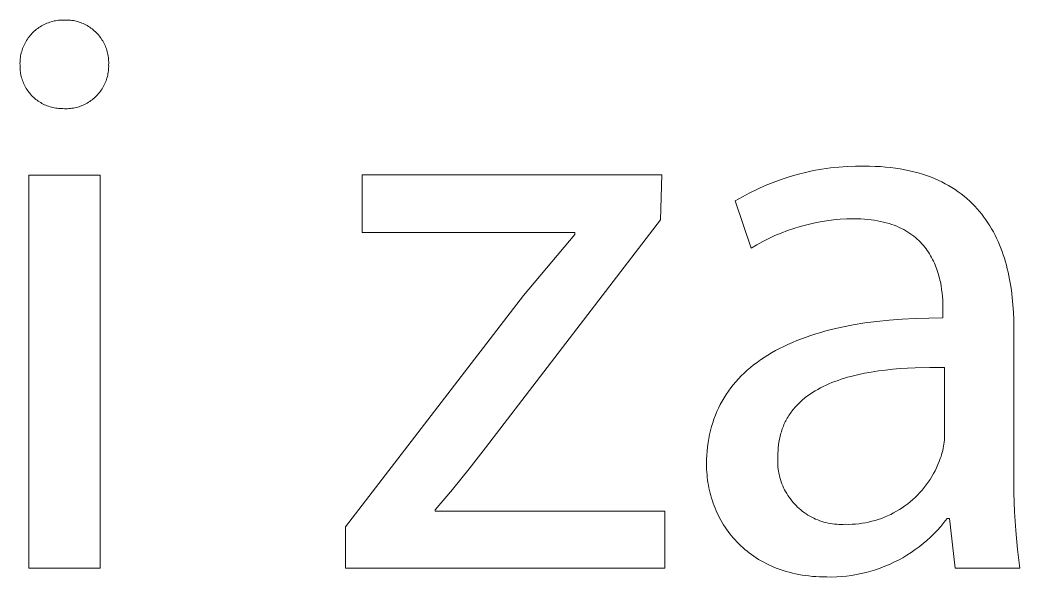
# Model space of a CAD drawing. Header units: millimetres. Extents: x 1422 to 6060, y -58 to 3182.
# Drawn here: x 4746 to 4803.1, y 19.3 to 51.1 of the extents above; entities that cross this region are included whole.
import ezdxf

# ---------------------------------------------------------------- set-up
doc = ezdxf.new("R2010")
doc.units = ezdxf.units.MM
doc.header["$MEASUREMENT"] = 0
doc.layers.add('Domyślny', color=7, linetype='Continuous', true_color=0x000000)

msp = doc.modelspace()

# ---------------------------------------------------------------- linework, layer by layer
at = {"layer": 'Domyślny', "color": 18, "lineweight": 15, "true_color": 0x000000}
for p, q in [((4747.358, 50.851), (4747.436, 50.887)), ((4747.436, 50.887), (4747.515, 50.921)), ((4747.515, 50.921), (4747.595, 50.953)), ((4747.595, 50.953), (4747.677, 50.981)), ((4747.677, 50.981), (4747.759, 51.007)), ((4747.759, 51.007), (4747.842, 51.029)), ((4747.842, 51.029), (4747.926, 51.049)), ((4747.926, 51.049), (4748.01, 51.066)), ((4748.01, 51.066), (4748.095, 51.08)), ((4748.095, 51.08), (4748.181, 51.091)), ((4748.181, 51.091), (4748.267, 51.099)), ((4748.267, 51.099), (4748.353, 51.104)), ((4748.353, 51.104), (4748.439, 51.106)), ((4748.439, 51.106), (4748.525, 51.105)), ((4748.525, 51.105), (4748.609, 51.106)), ((4748.609, 51.106), (4748.693, 51.105)), ((4748.693, 51.105), (4748.777, 51.1)), ((4748.777, 51.1), (4748.861, 51.092)), ((4748.861, 51.092), (4748.944, 51.082)), ((4748.944, 51.082), (4749.027, 51.069)), ((4749.027, 51.069), (4749.11, 51.053)), ((4749.11, 51.053), (4749.192, 51.034)), ((4749.192, 51.034), (4749.273, 51.012)), ((4749.273, 51.012), (4749.353, 50.988)), ((4749.353, 50.988), (4749.433, 50.96)), ((4749.433, 50.96), (4749.511, 50.93)), ((4749.511, 50.93), (4749.589, 50.898)), ((4749.589, 50.898), (4749.665, 50.862)), ((4749.665, 50.862), (4749.74, 50.824)), ((4746.607, 50.281), (4746.666, 50.344)), ((4746.666, 50.344), (4746.727, 50.405)), ((4746.727, 50.405), (4746.79, 50.464)), ((4746.79, 50.464), (4746.854, 50.521)), ((4746.854, 50.521), (4746.921, 50.575)), ((4746.921, 50.575), (4746.99, 50.627)), ((4746.99, 50.627), (4747.06, 50.677)), ((4747.06, 50.677), (4747.132, 50.724)), ((4747.132, 50.724), (4747.206, 50.769)), ((4747.206, 50.769), (4747.281, 50.811)), ((4747.281, 50.811), (4747.358, 50.851)), ((4749.74, 50.824), (4749.814, 50.784)), ((4749.814, 50.784), (4749.886, 50.741)), ((4749.886, 50.741), (4749.957, 50.696)), ((4749.957, 50.696), (4750.026, 50.648)), ((4750.026, 50.648), (4750.093, 50.597)), ((4750.093, 50.597), (4750.159, 50.545)), ((4750.159, 50.545), (4750.223, 50.49)), ((4750.223, 50.49), (4750.285, 50.433)), ((4750.285, 50.433), (4750.345, 50.374)), ((4750.345, 50.374), (4750.403, 50.313)), ((4750.403, 50.313), (4750.458, 50.251)), ((4746.224, 49.71), (4746.263, 49.787)), ((4746.263, 49.787), (4746.305, 49.863)), ((4746.305, 49.863), (4746.349, 49.937)), ((4746.349, 49.937), (4746.396, 50.009)), ((4746.396, 50.009), (4746.445, 50.08)), ((4746.445, 50.08), (4746.497, 50.149)), ((4746.497, 50.149), (4746.551, 50.216)), ((4746.551, 50.216), (4746.607, 50.281)), ((4750.458, 50.251), (4750.512, 50.186)), ((4750.512, 50.186), (4750.563, 50.119)), ((4750.563, 50.119), (4750.612, 50.051)), ((4750.612, 50.051), (4750.659, 49.981)), ((4750.659, 49.981), (4750.703, 49.909)), ((4750.703, 49.909), (4750.744, 49.836)), ((4750.744, 49.836), (4750.783, 49.762)), ((4750.783, 49.762), (4750.82, 49.686)), ((4746.029, 49.141), (4746.049, 49.225)), ((4746.049, 49.225), (4746.071, 49.308)), ((4746.071, 49.308), (4746.096, 49.391)), ((4746.096, 49.391), (4746.124, 49.472)), ((4746.124, 49.472), (4746.155, 49.553)), ((4746.155, 49.553), (4746.188, 49.632)), ((4746.188, 49.632), (4746.224, 49.71)), ((4750.82, 49.686), (4750.854, 49.609)), ((4750.854, 49.609), (4750.885, 49.531)), ((4750.885, 49.531), (4750.914, 49.452)), ((4750.914, 49.452), (4750.94, 49.372)), ((4750.94, 49.372), (4750.963, 49.291)), ((4750.963, 49.291), (4750.983, 49.21)), ((4750.983, 49.21), (4751, 49.127)), ((4745.975, 48.628), (4745.977, 48.714)), ((4745.977, 48.542), (4745.975, 48.628)), ((4745.977, 48.714), (4745.981, 48.8)), ((4745.981, 48.8), (4745.989, 48.886)), ((4745.989, 48.886), (4745.999, 48.971)), ((4745.999, 48.971), (4746.013, 49.057)), ((4746.013, 49.057), (4746.029, 49.141)), ((4751, 49.127), (4751.015, 49.045)), ((4751.015, 49.045), (4751.027, 48.961)), ((4751.027, 48.961), (4751.036, 48.878)), ((4751.036, 48.878), (4751.042, 48.794)), ((4751.042, 48.794), (4751.045, 48.71)), ((4751.045, 48.626), (4751.042, 48.542)), ((4751.045, 48.71), (4751.045, 48.626)), ((4745.976, 48.458), (4745.977, 48.542)), ((4745.977, 48.375), (4745.976, 48.458)), ((4745.982, 48.292), (4745.977, 48.375)), ((4745.989, 48.209), (4745.982, 48.292)), ((4745.999, 48.126), (4745.989, 48.209)), ((4746.012, 48.044), (4745.999, 48.126)), ((4746.028, 47.962), (4746.012, 48.044)), ((4751.004, 48.035), (4750.987, 47.952)), ((4751.018, 48.119), (4751.004, 48.035)), ((4751.028, 48.203), (4751.018, 48.119)), ((4751.036, 48.287), (4751.028, 48.203)), ((4751.041, 48.372), (4751.036, 48.287)), ((4751.043, 48.457), (4751.041, 48.372)), ((4751.042, 48.542), (4751.043, 48.457)), ((4746.047, 47.881), (4746.028, 47.962)), ((4746.068, 47.8), (4746.047, 47.881)), ((4746.093, 47.72), (4746.068, 47.8)), ((4746.119, 47.641), (4746.093, 47.72)), ((4746.149, 47.563), (4746.119, 47.641)), ((4746.181, 47.487), (4746.149, 47.563)), ((4746.216, 47.411), (4746.181, 47.487)), ((4750.828, 47.469), (4750.792, 47.393)), ((4750.861, 47.547), (4750.828, 47.469)), ((4750.892, 47.626), (4750.861, 47.547)), ((4750.92, 47.706), (4750.892, 47.626)), ((4750.945, 47.787), (4750.92, 47.706)), ((4750.968, 47.869), (4750.945, 47.787)), ((4750.987, 47.952), (4750.968, 47.869)), ((4746.254, 47.336), (4746.216, 47.411)), ((4746.294, 47.263), (4746.254, 47.336)), ((4746.336, 47.192), (4746.294, 47.263)), ((4746.381, 47.121), (4746.336, 47.192)), ((4746.429, 47.053), (4746.381, 47.121)), ((4746.478, 46.986), (4746.429, 47.053)), ((4746.53, 46.921), (4746.478, 46.986)), ((4746.584, 46.857), (4746.53, 46.921)), ((4750.467, 46.897), (4750.411, 46.833)), ((4750.52, 46.963), (4750.467, 46.897)), ((4750.572, 47.03), (4750.52, 46.963)), ((4750.621, 47.1), (4750.572, 47.03)), ((4750.667, 47.171), (4750.621, 47.1)), ((4750.711, 47.243), (4750.667, 47.171)), ((4750.753, 47.317), (4750.711, 47.243)), ((4750.792, 47.393), (4750.753, 47.317)), ((4746.641, 46.796), (4746.584, 46.857)), ((4746.699, 46.736), (4746.641, 46.796)), ((4746.76, 46.679), (4746.699, 46.736)), ((4746.822, 46.624), (4746.76, 46.679)), ((4746.886, 46.57), (4746.822, 46.624)), ((4746.952, 46.52), (4746.886, 46.57)), ((4747.02, 46.471), (4746.952, 46.52)), ((4747.089, 46.425), (4747.02, 46.471)), ((4747.16, 46.381), (4747.089, 46.425)), ((4747.232, 46.339), (4747.16, 46.381)), ((4747.306, 46.3), (4747.232, 46.339)), ((4747.381, 46.264), (4747.306, 46.3)), ((4749.744, 46.316), (4749.668, 46.277)), ((4749.818, 46.357), (4749.744, 46.316)), ((4749.891, 46.4), (4749.818, 46.357)), ((4749.962, 46.446), (4749.891, 46.4)), ((4750.032, 46.495), (4749.962, 46.446)), ((4750.1, 46.545), (4750.032, 46.495)), ((4750.166, 46.599), (4750.1, 46.545)), ((4750.23, 46.654), (4750.166, 46.599)), ((4750.293, 46.712), (4750.23, 46.654)), ((4750.353, 46.771), (4750.293, 46.712)), ((4750.411, 46.833), (4750.353, 46.771)), ((4747.457, 46.23), (4747.381, 46.264)), ((4747.535, 46.199), (4747.457, 46.23)), ((4747.613, 46.171), (4747.535, 46.199)), ((4747.692, 46.145), (4747.613, 46.171)), ((4747.773, 46.122), (4747.692, 46.145)), ((4747.853, 46.102), (4747.773, 46.122)), ((4747.935, 46.085), (4747.853, 46.102)), ((4748.017, 46.07), (4747.935, 46.085)), ((4748.1, 46.058), (4748.017, 46.07)), ((4748.183, 46.05), (4748.1, 46.058)), ((4748.266, 46.043), (4748.183, 46.05)), ((4748.349, 46.04), (4748.266, 46.043)), ((4748.432, 46.04), (4748.349, 46.04)), ((4748.517, 46.035), (4748.432, 46.04)), ((4748.602, 46.034), (4748.517, 46.035)), ((4748.687, 46.035), (4748.602, 46.034)), ((4748.771, 46.039), (4748.687, 46.035)), ((4748.856, 46.047), (4748.771, 46.039)), ((4748.94, 46.057), (4748.856, 46.047)), ((4749.024, 46.07), (4748.94, 46.057)), ((4749.107, 46.086), (4749.024, 46.07)), ((4749.19, 46.105), (4749.107, 46.086)), ((4749.272, 46.127), (4749.19, 46.105)), ((4749.353, 46.151), (4749.272, 46.127)), ((4749.434, 46.179), (4749.353, 46.151)), ((4749.513, 46.209), (4749.434, 46.179)), ((4749.591, 46.242), (4749.513, 46.209)), ((4749.668, 46.277), (4749.591, 46.242)), ((4790.39, 42.274), (4790.859, 42.392)), ((4790.859, 42.392), (4791.331, 42.494)), ((4791.331, 42.494), (4791.806, 42.579)), ((4791.806, 42.579), (4792.285, 42.647)), ((4792.285, 42.647), (4792.765, 42.699)), ((4792.765, 42.699), (4793.247, 42.734)), ((4793.247, 42.734), (4793.73, 42.752)), ((4793.73, 42.752), (4794.213, 42.754)), ((4794.213, 42.754), (4794.53, 42.75)), ((4794.53, 42.75), (4794.841, 42.74)), ((4794.841, 42.74), (4795.143, 42.723)), ((4795.143, 42.723), (4795.439, 42.7)), ((4795.439, 42.7), (4795.727, 42.67)), ((4795.727, 42.67), (4796.008, 42.634)), ((4796.008, 42.634), (4796.282, 42.592)), ((4796.282, 42.592), (4796.549, 42.543)), ((4796.549, 42.543), (4796.809, 42.489)), ((4796.809, 42.489), (4797.062, 42.429)), ((4797.062, 42.429), (4797.309, 42.362)), ((4797.309, 42.362), (4797.548, 42.291)), ((4797.548, 42.291), (4797.782, 42.214)), ((4746.487, 42.241), (4750.563, 42.241)), ((4746.487, 19.772), (4746.487, 42.241)), ((4750.563, 42.241), (4750.563, 19.772)), ((4765.523, 38.956), (4765.523, 42.246)), ((4765.523, 42.246), (4782.649, 42.246)), ((4782.649, 42.246), (4782.587, 39.682)), ((4788.566, 41.641), (4789.013, 41.823)), ((4789.013, 41.823), (4789.467, 41.989)), ((4789.467, 41.989), (4789.926, 42.14)), ((4789.926, 42.14), (4790.39, 42.274)), ((4797.782, 42.214), (4798.008, 42.131)), ((4798.008, 42.131), (4798.228, 42.043)), ((4798.228, 42.043), (4798.442, 41.95)), ((4798.442, 41.95), (4798.65, 41.851)), ((4798.65, 41.851), (4798.851, 41.748)), ((4798.851, 41.748), (4799.046, 41.64)), ((4787.265, 41.004), (4787.691, 41.231)), ((4787.691, 41.231), (4788.125, 41.444)), ((4788.125, 41.444), (4788.566, 41.641)), ((4799.046, 41.64), (4799.235, 41.527)), ((4799.235, 41.527), (4799.419, 41.41)), ((4799.419, 41.41), (4799.596, 41.288)), ((4799.596, 41.288), (4799.767, 41.161)), ((4799.767, 41.161), (4799.933, 41.031)), ((4786.847, 40.762), (4787.265, 41.004)), ((4787.758, 38.059), (4786.847, 40.762)), ((4799.933, 41.031), (4800.093, 40.896)), ((4800.093, 40.896), (4800.248, 40.757)), ((4800.248, 40.757), (4800.397, 40.614)), ((4800.397, 40.614), (4800.54, 40.467)), ((4800.54, 40.467), (4800.678, 40.316)), ((4800.678, 40.316), (4800.811, 40.162)), ((4800.811, 40.162), (4800.939, 40.004)), ((4800.939, 40.004), (4801.062, 39.843)), ((4782.587, 39.682), (4772.58, 26.648)), ((4791.316, 39.492), (4790.94, 39.405)), ((4791.694, 39.567), (4791.316, 39.492)), ((4792.074, 39.628), (4791.694, 39.567)), ((4792.457, 39.676), (4792.074, 39.628)), ((4792.84, 39.712), (4792.457, 39.676)), ((4793.225, 39.734), (4792.84, 39.712)), ((4793.611, 39.742), (4793.225, 39.734)), ((4793.823, 39.74), (4793.611, 39.742)), ((4794.03, 39.733), (4793.823, 39.74)), ((4794.231, 39.721), (4794.03, 39.733)), ((4794.426, 39.704), (4794.231, 39.721)), ((4794.616, 39.683), (4794.426, 39.704)), ((4794.8, 39.658), (4794.616, 39.683)), ((4794.978, 39.628), (4794.8, 39.658)), ((4795.151, 39.595), (4794.978, 39.628)), ((4795.319, 39.557), (4795.151, 39.595)), ((4795.482, 39.515), (4795.319, 39.557)), ((4795.639, 39.47), (4795.482, 39.515)), ((4795.791, 39.421), (4795.639, 39.47)), ((4801.062, 39.843), (4801.179, 39.678)), ((4801.179, 39.678), (4801.292, 39.511)), ((4801.292, 39.511), (4801.4, 39.34)), ((4777.677, 38.956), (4765.523, 38.956)), ((4777.677, 38.848), (4777.677, 38.956)), ((4789.475, 38.929), (4789.12, 38.778)), ((4789.835, 39.066), (4789.475, 38.929)), ((4790.199, 39.192), (4789.835, 39.066)), ((4790.568, 39.305), (4790.199, 39.192)), ((4790.94, 39.405), (4790.568, 39.305)), ((4795.938, 39.368), (4795.791, 39.421)), ((4796.081, 39.312), (4795.938, 39.368)), ((4796.218, 39.253), (4796.081, 39.312)), ((4796.351, 39.19), (4796.218, 39.253)), ((4796.479, 39.124), (4796.351, 39.19)), ((4796.602, 39.055), (4796.479, 39.124)), ((4796.721, 38.983), (4796.602, 39.055)), ((4796.835, 38.909), (4796.721, 38.983)), ((4796.945, 38.831), (4796.835, 38.909)), ((4801.4, 39.34), (4801.503, 39.166)), ((4801.503, 39.166), (4801.601, 38.989)), ((4801.601, 38.989), (4801.695, 38.81)), ((4774.742, 35.358), (4777.677, 38.848)), ((4788.427, 38.442), (4788.089, 38.256)), ((4788.77, 38.616), (4788.427, 38.442)), ((4789.12, 38.778), (4788.77, 38.616)), ((4797.051, 38.751), (4796.945, 38.831)), ((4797.153, 38.669), (4797.051, 38.751)), ((4797.25, 38.584), (4797.153, 38.669)), ((4797.344, 38.497), (4797.25, 38.584)), ((4797.433, 38.408), (4797.344, 38.497)), ((4797.519, 38.317), (4797.433, 38.408)), ((4797.601, 38.224), (4797.519, 38.317)), ((4801.695, 38.81), (4801.784, 38.628)), ((4801.784, 38.628), (4801.869, 38.444)), ((4801.869, 38.444), (4801.949, 38.257)), ((4788.089, 38.256), (4787.758, 38.059)), ((4797.679, 38.129), (4797.601, 38.224)), ((4797.754, 38.033), (4797.679, 38.129)), ((4797.825, 37.935), (4797.754, 38.033)), ((4797.892, 37.835), (4797.825, 37.935)), ((4797.956, 37.734), (4797.892, 37.835)), ((4798.017, 37.632), (4797.956, 37.734)), ((4801.949, 38.257), (4802.026, 38.067)), ((4802.026, 38.067), (4802.097, 37.876)), ((4802.097, 37.876), (4802.165, 37.683)), ((4798.075, 37.529), (4798.017, 37.632)), ((4798.13, 37.424), (4798.075, 37.529)), ((4798.181, 37.319), (4798.13, 37.424)), ((4798.23, 37.213), (4798.181, 37.319)), ((4798.275, 37.106), (4798.23, 37.213)), ((4802.165, 37.683), (4802.229, 37.487)), ((4802.229, 37.487), (4802.288, 37.29)), ((4802.288, 37.29), (4802.344, 37.091)), ((4798.318, 36.999), (4798.275, 37.106)), ((4798.358, 36.891), (4798.318, 36.999)), ((4798.396, 36.783), (4798.358, 36.891)), ((4798.431, 36.675), (4798.396, 36.783)), ((4798.464, 36.566), (4798.431, 36.675)), ((4802.344, 37.091), (4802.396, 36.89)), ((4802.396, 36.89), (4802.444, 36.688)), ((4802.444, 36.688), (4802.488, 36.485)), ((4798.494, 36.458), (4798.464, 36.566)), ((4798.522, 36.349), (4798.494, 36.458)), ((4798.547, 36.241), (4798.522, 36.349)), ((4798.571, 36.133), (4798.547, 36.241)), ((4798.611, 35.919), (4798.571, 36.133)), ((4802.488, 36.485), (4802.529, 36.28)), ((4802.529, 36.28), (4802.566, 36.074)), ((4802.566, 36.074), (4802.631, 35.658)), ((4798.645, 35.707), (4798.611, 35.919)), ((4798.671, 35.498), (4798.645, 35.707)), ((4798.691, 35.294), (4798.671, 35.498)), ((4802.631, 35.658), (4802.682, 35.24)), ((4764.581, 22.139), (4774.742, 35.358)), ((4798.706, 35.095), (4798.691, 35.294)), ((4798.715, 34.902), (4798.706, 35.095)), ((4798.721, 34.716), (4798.715, 34.902)), ((4802.682, 35.24), (4802.721, 34.819)), ((4798.722, 34.538), (4798.721, 34.716)), ((4798.722, 34.075), (4798.722, 34.538)), ((4802.721, 34.819), (4802.747, 34.396)), ((4802.747, 34.396), (4802.763, 33.973)), ((4793.589, 33.677), (4794.252, 33.786)), ((4794.252, 33.786), (4794.939, 33.877)), ((4794.939, 33.877), (4795.65, 33.951)), ((4795.65, 33.951), (4796.383, 34.009)), ((4796.383, 34.009), (4797.14, 34.048)), ((4797.14, 34.048), (4797.92, 34.07)), ((4797.92, 34.07), (4798.722, 34.075)), ((4802.763, 33.973), (4802.768, 33.55)), ((4791.175, 33.073), (4791.456, 33.164)), ((4791.456, 33.164), (4791.742, 33.249)), ((4791.742, 33.249), (4792.035, 33.331)), ((4792.035, 33.331), (4792.334, 33.409)), ((4792.334, 33.409), (4792.949, 33.551)), ((4792.949, 33.551), (4793.589, 33.677)), ((4802.768, 33.55), (4802.768, 25.149)), ((4789.865, 32.561), (4790.115, 32.672)), ((4790.115, 32.672), (4790.371, 32.779)), ((4790.371, 32.779), (4790.633, 32.881)), ((4790.633, 32.881), (4790.901, 32.979)), ((4790.901, 32.979), (4791.175, 33.073)), ((4788.711, 31.948), (4788.929, 32.078)), ((4788.929, 32.078), (4789.154, 32.205)), ((4789.154, 32.205), (4789.385, 32.328)), ((4789.385, 32.328), (4789.622, 32.447)), ((4789.622, 32.447), (4789.865, 32.561)), ((4787.902, 31.384), (4788.095, 31.531)), ((4788.095, 31.531), (4788.294, 31.674)), ((4788.294, 31.674), (4788.499, 31.813)), ((4788.499, 31.813), (4788.711, 31.948)), ((4787.197, 30.758), (4787.363, 30.92)), ((4787.363, 30.92), (4787.537, 31.079)), ((4787.537, 31.079), (4787.716, 31.234)), ((4787.716, 31.234), (4787.902, 31.384)), ((4794.229, 30.908), (4793.839, 30.825)), ((4794.627, 30.98), (4794.229, 30.908)), ((4795.032, 31.043), (4794.627, 30.98)), ((4795.443, 31.096), (4795.032, 31.043)), ((4795.859, 31.14), (4795.443, 31.096)), ((4796.278, 31.175), (4795.859, 31.14)), ((4796.7, 31.202), (4796.278, 31.175)), ((4797.124, 31.222), (4796.7, 31.202)), ((4797.972, 31.24), (4797.124, 31.222)), ((4798.815, 31.233), (4797.972, 31.24)), ((4798.815, 27.342), (4798.815, 31.233)), ((4786.736, 30.247), (4786.883, 30.421)), ((4786.883, 30.421), (4787.037, 30.592)), ((4787.037, 30.592), (4787.197, 30.758)), ((4792.208, 30.306), (4792.042, 30.233)), ((4792.377, 30.376), (4792.208, 30.306)), ((4792.55, 30.443), (4792.377, 30.376)), ((4792.725, 30.507), (4792.55, 30.443)), ((4792.904, 30.567), (4792.725, 30.507)), ((4793.086, 30.624), (4792.904, 30.567)), ((4793.27, 30.679), (4793.086, 30.624)), ((4793.457, 30.73), (4793.27, 30.679)), ((4793.839, 30.825), (4793.457, 30.73)), ((4786.335, 29.702), (4786.462, 29.887)), ((4786.462, 29.887), (4786.596, 30.069)), ((4786.596, 30.069), (4786.736, 30.247)), ((4791.125, 29.72), (4790.986, 29.621)), ((4791.267, 29.814), (4791.125, 29.72)), ((4791.414, 29.905), (4791.267, 29.814)), ((4791.566, 29.992), (4791.414, 29.905)), ((4791.721, 30.076), (4791.566, 29.992)), ((4791.879, 30.156), (4791.721, 30.076)), ((4792.042, 30.233), (4791.879, 30.156)), ((4785.993, 29.122), (4786.1, 29.319)), ((4786.1, 29.319), (4786.214, 29.512)), ((4786.214, 29.512), (4786.335, 29.702)), ((4790.478, 29.189), (4790.419, 29.131)), ((4790.537, 29.247), (4790.478, 29.189)), ((4790.598, 29.303), (4790.537, 29.247)), ((4790.659, 29.359), (4790.598, 29.303)), ((4790.722, 29.413), (4790.659, 29.359)), ((4790.787, 29.467), (4790.722, 29.413)), ((4790.852, 29.519), (4790.787, 29.467)), ((4790.986, 29.621), (4790.852, 29.519)), ((4785.713, 28.508), (4785.8, 28.716)), ((4785.8, 28.716), (4785.893, 28.921)), ((4785.893, 28.921), (4785.993, 29.122)), ((4790.001, 28.625), (4789.954, 28.557)), ((4790.048, 28.692), (4790.001, 28.625)), ((4790.097, 28.758), (4790.048, 28.692)), ((4790.148, 28.823), (4790.097, 28.758)), ((4790.199, 28.886), (4790.148, 28.823)), ((4790.252, 28.949), (4790.199, 28.886)), ((4790.307, 29.011), (4790.252, 28.949)), ((4790.362, 29.071), (4790.307, 29.011)), ((4790.419, 29.131), (4790.362, 29.071)), ((4785.494, 27.861), (4785.56, 28.08)), ((4785.56, 28.08), (4785.633, 28.296)), ((4785.633, 28.296), (4785.713, 28.508)), ((4789.671, 28.051), (4789.636, 27.974)), ((4789.707, 28.126), (4789.671, 28.051)), ((4789.744, 28.201), (4789.707, 28.126)), ((4789.783, 28.275), (4789.744, 28.201)), ((4789.824, 28.347), (4789.783, 28.275)), ((4789.866, 28.418), (4789.824, 28.347)), ((4789.909, 28.488), (4789.866, 28.418)), ((4789.954, 28.557), (4789.909, 28.488)), ((4785.382, 27.41), (4785.434, 27.637)), ((4785.434, 27.637), (4785.494, 27.861)), ((4789.461, 27.488), (4789.437, 27.403)), ((4789.486, 27.572), (4789.461, 27.488)), ((4789.513, 27.655), (4789.486, 27.572)), ((4789.541, 27.736), (4789.513, 27.655)), ((4789.571, 27.817), (4789.541, 27.736)), ((4789.603, 27.896), (4789.571, 27.817)), ((4789.636, 27.974), (4789.603, 27.896)), ((4785.266, 26.708), (4785.298, 26.946)), ((4785.298, 26.946), (4785.336, 27.18)), ((4785.336, 27.18), (4785.382, 27.41)), ((4789.331, 26.866), (4789.319, 26.773)), ((4789.345, 26.959), (4789.331, 26.866)), ((4789.36, 27.05), (4789.345, 26.959)), ((4789.377, 27.14), (4789.36, 27.05)), ((4789.395, 27.229), (4789.377, 27.14)), ((4789.415, 27.316), (4789.395, 27.229)), ((4789.437, 27.403), (4789.415, 27.316)), ((4798.759, 26.742), (4798.778, 26.861)), ((4798.778, 26.861), (4798.793, 26.981)), ((4798.793, 26.981), (4798.804, 27.101)), ((4798.804, 27.101), (4798.811, 27.221)), ((4798.811, 27.221), (4798.815, 27.342)), ((4772.58, 26.648), (4771.648, 25.445)), ((4785.224, 26.221), (4785.241, 26.466)), ((4785.241, 26.466), (4785.266, 26.708)), ((4789.29, 26.385), (4789.287, 26.285)), ((4789.295, 26.484), (4789.29, 26.385)), ((4789.301, 26.581), (4789.295, 26.484)), ((4789.309, 26.678), (4789.301, 26.581)), ((4789.319, 26.773), (4789.309, 26.678)), ((4798.646, 26.273), (4798.68, 26.388)), ((4798.68, 26.388), (4798.71, 26.505)), ((4798.71, 26.505), (4798.736, 26.623)), ((4798.736, 26.623), (4798.759, 26.742)), ((4785.21, 25.72), (4785.213, 25.973)), ((4785.211, 25.568), (4785.21, 25.72)), ((4785.213, 25.973), (4785.224, 26.221)), ((4789.279, 26.059), (4789.276, 25.935)), ((4789.276, 25.935), (4789.277, 25.81)), ((4789.277, 25.81), (4789.282, 25.686)), ((4789.287, 26.183), (4789.279, 26.059)), ((4789.287, 26.285), (4789.287, 26.183)), ((4798.431, 25.688), (4798.503, 25.865)), ((4798.503, 25.865), (4798.568, 26.045)), ((4798.568, 26.045), (4798.609, 26.158)), ((4798.609, 26.158), (4798.646, 26.273)), ((4771.648, 25.445), (4770.685, 24.266)), ((4785.216, 25.415), (4785.211, 25.568)), ((4785.225, 25.263), (4785.216, 25.415)), ((4785.237, 25.111), (4785.225, 25.263)), ((4789.282, 25.686), (4789.291, 25.561)), ((4789.291, 25.561), (4789.305, 25.438)), ((4789.305, 25.438), (4789.323, 25.314)), ((4789.323, 25.314), (4789.345, 25.192)), ((4789.345, 25.192), (4789.372, 25.07)), ((4798.087, 25.007), (4798.182, 25.173)), ((4798.182, 25.173), (4798.271, 25.342)), ((4798.271, 25.342), (4798.354, 25.514)), ((4798.354, 25.514), (4798.431, 25.688)), ((4802.768, 25.149), (4802.77, 24.071)), ((4785.252, 24.959), (4785.237, 25.111)), ((4785.271, 24.808), (4785.252, 24.959)), ((4785.293, 24.657), (4785.271, 24.808)), ((4785.319, 24.507), (4785.293, 24.657)), ((4789.372, 25.07), (4789.402, 24.949)), ((4789.402, 24.949), (4789.437, 24.83)), ((4789.437, 24.83), (4789.476, 24.711)), ((4789.476, 24.711), (4789.518, 24.594)), ((4789.518, 24.594), (4789.565, 24.479)), ((4797.769, 24.531), (4797.881, 24.686)), ((4797.881, 24.686), (4797.987, 24.845)), ((4797.987, 24.845), (4798.087, 25.007)), ((4770.685, 24.266), (4769.693, 23.112)), ((4785.348, 24.358), (4785.319, 24.507)), ((4785.38, 24.209), (4785.348, 24.358)), ((4785.416, 24.061), (4785.38, 24.209)), ((4785.455, 23.915), (4785.416, 24.061)), ((4789.565, 24.479), (4789.616, 24.365)), ((4789.616, 24.365), (4789.67, 24.253)), ((4789.67, 24.253), (4789.729, 24.143)), ((4789.729, 24.143), (4789.791, 24.035)), ((4789.791, 24.035), (4789.857, 23.929)), ((4797.274, 23.951), (4797.405, 24.09)), ((4797.405, 24.09), (4797.532, 24.233)), ((4797.532, 24.233), (4797.653, 24.38)), ((4797.653, 24.38), (4797.769, 24.531)), ((4802.77, 24.071), (4802.806, 22.993)), ((4785.497, 23.769), (4785.455, 23.915)), ((4785.543, 23.624), (4785.497, 23.769)), ((4785.592, 23.48), (4785.543, 23.624)), ((4785.645, 23.337), (4785.592, 23.48)), ((4789.857, 23.929), (4789.926, 23.826)), ((4789.926, 23.826), (4789.999, 23.725)), ((4789.999, 23.725), (4790.075, 23.626)), ((4790.075, 23.626), (4790.155, 23.531)), ((4790.155, 23.531), (4790.238, 23.438)), ((4790.238, 23.438), (4790.324, 23.348)), ((4796.551, 23.33), (4796.704, 23.444)), ((4796.704, 23.444), (4796.853, 23.564)), ((4796.853, 23.564), (4796.997, 23.688)), ((4796.997, 23.688), (4797.138, 23.817)), ((4797.138, 23.817), (4797.274, 23.951)), ((4769.693, 23.112), (4769.693, 23.035)), ((4769.693, 23.035), (4782.834, 23.035)), ((4782.834, 23.035), (4782.834, 19.776)), ((4785.701, 23.195), (4785.645, 23.337)), ((4785.76, 23.055), (4785.701, 23.195)), ((4785.823, 22.917), (4785.76, 23.055)), ((4785.889, 22.779), (4785.823, 22.917)), ((4790.324, 23.348), (4790.413, 23.26)), ((4790.413, 23.26), (4790.505, 23.176)), ((4790.505, 23.176), (4790.6, 23.096)), ((4790.6, 23.096), (4790.697, 23.018)), ((4790.697, 23.018), (4790.797, 22.944)), ((4790.797, 22.944), (4790.9, 22.874)), ((4790.9, 22.874), (4791.005, 22.806)), ((4795.733, 22.841), (4795.903, 22.927)), ((4795.903, 22.927), (4796.07, 23.02)), ((4796.07, 23.02), (4796.234, 23.118)), ((4796.234, 23.118), (4796.394, 23.221)), ((4796.394, 23.221), (4796.551, 23.33)), ((4802.806, 22.993), (4802.877, 21.917)), ((4785.958, 22.643), (4785.889, 22.779)), ((4786.031, 22.509), (4785.958, 22.643)), ((4786.107, 22.377), (4786.031, 22.509)), ((4786.187, 22.246), (4786.107, 22.377)), ((4791.005, 22.806), (4791.112, 22.743)), ((4791.112, 22.743), (4791.222, 22.683)), ((4791.222, 22.683), (4791.333, 22.627)), ((4791.333, 22.627), (4791.446, 22.575)), ((4791.446, 22.575), (4791.561, 22.527)), ((4791.561, 22.527), (4791.677, 22.483)), ((4791.677, 22.483), (4791.795, 22.443)), ((4791.795, 22.443), (4791.915, 22.407)), ((4791.915, 22.407), (4792.035, 22.375)), ((4792.035, 22.375), (4792.156, 22.347)), ((4792.156, 22.347), (4792.279, 22.323)), ((4792.279, 22.323), (4792.402, 22.304)), ((4792.402, 22.304), (4792.525, 22.289)), ((4792.525, 22.289), (4792.649, 22.278)), ((4793.529, 22.28), (4793.719, 22.292)), ((4793.719, 22.292), (4793.909, 22.31)), ((4793.909, 22.31), (4794.099, 22.335)), ((4794.099, 22.335), (4794.287, 22.366)), ((4794.287, 22.366), (4794.474, 22.403)), ((4794.474, 22.403), (4794.66, 22.447)), ((4794.66, 22.447), (4794.844, 22.497)), ((4794.844, 22.497), (4795.026, 22.554)), ((4795.026, 22.554), (4795.206, 22.616)), ((4795.206, 22.616), (4795.385, 22.685)), ((4795.385, 22.685), (4795.56, 22.76)), ((4795.56, 22.76), (4795.733, 22.841)), ((4798.78, 22.377), (4798.598, 22.16)), ((4798.954, 22.601), (4798.78, 22.377)), ((4799.093, 22.601), (4798.954, 22.601)), ((4799.417, 19.775), (4799.093, 22.601)), ((4764.581, 19.776), (4764.581, 22.139)), ((4786.27, 22.117), (4786.187, 22.246)), ((4786.356, 21.99), (4786.27, 22.117)), ((4786.445, 21.865), (4786.356, 21.99)), ((4786.538, 21.741), (4786.445, 21.865)), ((4786.634, 21.62), (4786.538, 21.741)), ((4792.649, 22.278), (4792.774, 22.271)), ((4792.774, 22.271), (4792.898, 22.269)), ((4792.898, 22.269), (4793.023, 22.27)), ((4793.023, 22.27), (4793.147, 22.276)), ((4793.147, 22.276), (4793.338, 22.275)), ((4793.338, 22.275), (4793.529, 22.28)), ((4798.213, 21.745), (4798.01, 21.547)), ((4798.409, 21.949), (4798.213, 21.745)), ((4798.598, 22.16), (4798.409, 21.949)), ((4802.877, 21.917), (4802.983, 20.844)), ((4786.734, 21.502), (4786.634, 21.62)), ((4786.837, 21.385), (4786.734, 21.502)), ((4786.943, 21.271), (4786.837, 21.385)), ((4787.053, 21.159), (4786.943, 21.271)), ((4787.165, 21.049), (4787.053, 21.159)), ((4797.585, 21.172), (4797.363, 20.996)), ((4797.801, 21.356), (4797.585, 21.172)), ((4798.01, 21.547), (4797.801, 21.356)), ((4787.282, 20.942), (4787.165, 21.049)), ((4787.401, 20.838), (4787.282, 20.942)), ((4787.524, 20.737), (4787.401, 20.838)), ((4787.65, 20.638), (4787.524, 20.737)), ((4787.779, 20.542), (4787.65, 20.638)), ((4796.903, 20.667), (4796.664, 20.514)), ((4797.136, 20.828), (4796.903, 20.667)), ((4797.363, 20.996), (4797.136, 20.828)), ((4802.983, 20.844), (4803.123, 19.775)), ((4787.912, 20.448), (4787.779, 20.542)), ((4788.048, 20.358), (4787.912, 20.448)), ((4788.187, 20.271), (4788.048, 20.358)), ((4788.33, 20.187), (4788.187, 20.271)), ((4788.476, 20.106), (4788.33, 20.187)), ((4788.625, 20.028), (4788.476, 20.106)), ((4788.778, 19.954), (4788.625, 20.028)), ((4795.92, 20.105), (4795.663, 19.985)), ((4796.172, 20.233), (4795.92, 20.105)), ((4796.421, 20.369), (4796.172, 20.233)), ((4796.664, 20.514), (4796.421, 20.369)), ((4750.563, 19.772), (4746.487, 19.772)), ((4782.834, 19.776), (4764.581, 19.776)), ((4788.933, 19.883), (4788.778, 19.954)), ((4789.093, 19.815), (4788.933, 19.883)), ((4789.255, 19.752), (4789.093, 19.815)), ((4789.42, 19.691), (4789.255, 19.752)), ((4789.589, 19.634), (4789.42, 19.691)), ((4789.762, 19.582), (4789.589, 19.634)), ((4789.937, 19.532), (4789.762, 19.582)), ((4790.116, 19.487), (4789.937, 19.532)), ((4790.298, 19.446), (4790.116, 19.487)), ((4790.483, 19.409), (4790.298, 19.446)), ((4794.051, 19.457), (4793.773, 19.401)), ((4794.326, 19.522), (4794.051, 19.457)), ((4794.6, 19.597), (4794.326, 19.522)), ((4794.87, 19.68), (4794.6, 19.597)), ((4795.138, 19.773), (4794.87, 19.68)), ((4795.402, 19.875), (4795.138, 19.773)), ((4795.663, 19.985), (4795.402, 19.875)), ((4803.123, 19.775), (4799.417, 19.775)), ((4790.671, 19.376), (4790.483, 19.409)), ((4790.863, 19.347), (4790.671, 19.376)), ((4791.058, 19.322), (4790.863, 19.347)), ((4791.256, 19.302), (4791.058, 19.322)), ((4791.458, 19.286), (4791.256, 19.302)), ((4791.663, 19.274), (4791.458, 19.286)), ((4791.871, 19.267), (4791.663, 19.274)), ((4792.082, 19.265), (4791.871, 19.267)), ((4792.365, 19.264), (4792.082, 19.265)), ((4792.648, 19.272), (4792.365, 19.264)), ((4792.931, 19.29), (4792.648, 19.272)), ((4793.213, 19.318), (4792.931, 19.29)), ((4793.494, 19.355), (4793.213, 19.318)), ((4793.773, 19.401), (4793.494, 19.355))]:
    msp.add_line(p, q, dxfattribs=at)

doc.saveas('drawing.dxf')
